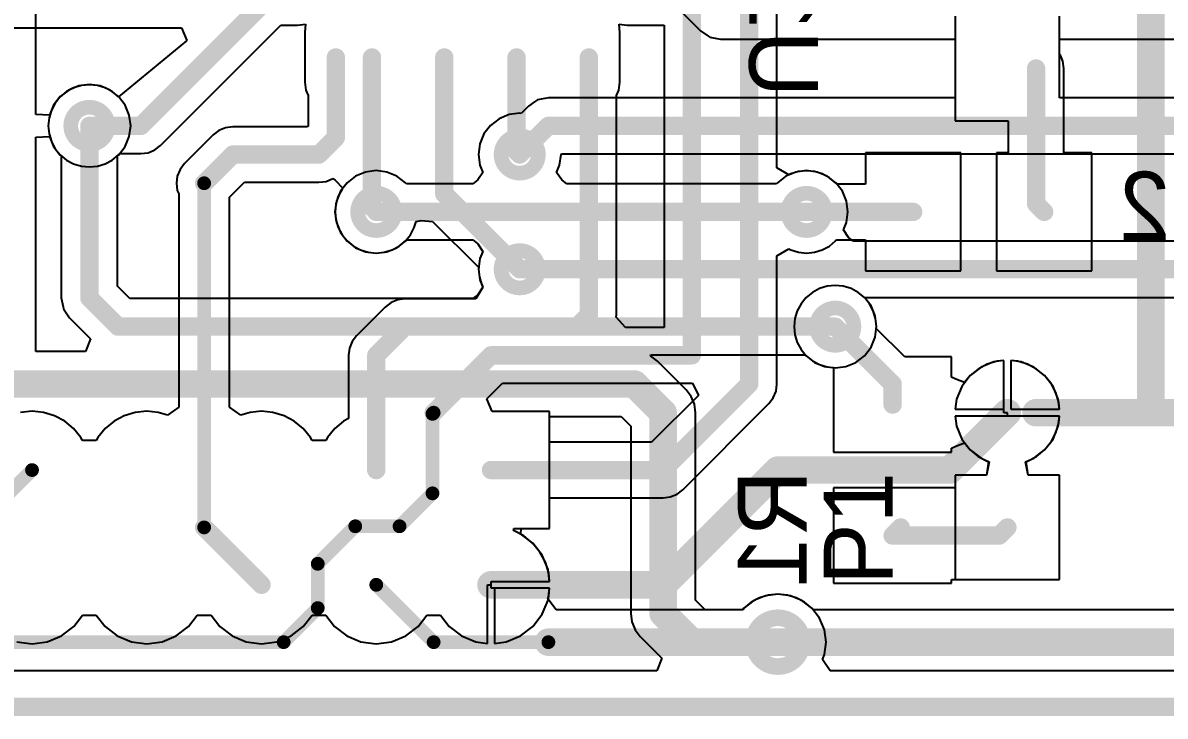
# Model space of a CAD drawing. Extents: x 49.8 to 124.2, y 49.8 to 92.2.
# Drawn here: x 63.3 to 88.58, y 49.8 to 65.15 of the extents above; entities that cross this region are included whole.
import ezdxf

# ---------------------------------------------------------------- set-up
doc = ezdxf.new("R2010")
doc.units = 0
for name, color, linetype in [('BOTTOMLAYER', 5, 'CONTINUOUS'), ('BOTTOMOVERLAY', 54, 'CONTINUOUS'), ('BOTTOMSOLDER', 6, 'CONTINUOUS'), ('MECHANICAL1', 6, 'CONTINUOUS'), ('MULTILAYER', 9, 'CONTINUOUS'), ('TOPLAYER', 1, 'CONTINUOUS'), ('TOPOVERLAY', 2, 'CONTINUOUS'), ('TOPSOLDER', 216, 'CONTINUOUS')]:
    doc.layers.add(name, color=color, linetype=linetype)

msp = doc.modelspace()

# ---------------------------------------------------------------- linework, layer by layer
at = {"layer": 'BOTTOMLAYER', "color": 0}
for p, q in [((79.98986033999999, 61.93401634), (79.98986033999999, 66.03999999999999)), ((83.9336015, 65.2913985), (83.9336015, 62.9786015)), ((86.2463985, 64.45687896), (86.2463985, 65.2913985)), ((62.80999884, 65.03360119999999), (66.81081634, 65.03360119999999)), ((66.34477206, 62.43022819999999), (69.00726356, 65.09271969999999)), ((66.81081634, 65.03360119999999), (66.92745821999999, 64.75200156)), ((69.00726356, 65.09271969999999), (69.37499968, 65.09271969999999)), ((69.37499968, 65.09271969999999), (69.55287588, 65.11613849999999)), ((69.55287842, 65.11613596), (69.5377197, 64.93000221999999)), ((69.55287588, 65.11613849999999), (69.55287842, 65.11613596)), ((76.49711649999999, 65.11613342), (76.67500032, 65.09271969999999)), ((76.51227775999999, 64.93000221999999), (76.49711649999999, 65.11613342)), ((76.67500032, 65.09271969999999), (76.67499778, 65.09271969999999)), ((76.67499778, 65.09271969999999), (77.49013966, 65.09271969999999)), ((77.49013966, 65.09271969999999), (77.49013966, 58.39986034)), ((66.9220912, 64.74663454), (65.41401954, 63.50902207999999)), ((66.92745821999999, 64.75200156), (66.9220912, 64.74663454)), ((69.5377197, 64.93000221999999), (69.53771716, 64.9299946)), ((69.53771716, 64.9299946), (69.5377197, 64.9299946)), ((69.5377197, 64.9299946), (69.5377197, 63.8299968)), ((76.5122803, 64.92999714), (76.51227775999999, 64.93000221999999)), ((76.51227775999999, 64.9299946), (76.5122803, 64.92999714)), ((76.51227775999999, 63.8299968), (76.51227775999999, 64.9299946)), ((86.2574856, 64.4424289), (86.2463985, 64.45687896)), ((86.31891042, 64.29413862), (86.2574856, 64.4424289)), ((86.33986034, 64.13499999999999), (86.31891042, 64.29413862)), ((86.33986034, 62.26639565999999), (86.33986034, 64.13499999999999)), ((64.5923143, 63.75828498), (64.42145866, 63.70645628)), ((64.77, 63.77578558), (64.5923143, 63.75828498)), ((64.9476857, 63.75828498), (64.77, 63.77578558)), ((65.11854134, 63.70645628), (64.9476857, 63.75828498)), ((69.5377197, 63.8299968), (69.5611385, 63.65211552)), ((76.48885896, 63.65211552), (76.51227775999999, 63.8299968)), ((64.12597792, 63.50902207999999), (64.01270916, 63.3710061)), ((64.2639939, 63.62229084), (64.12597792, 63.50902207999999)), ((64.42145866, 63.70645628), (64.2639939, 63.62229084)), ((65.27600609999999, 63.62229084), (65.11854134, 63.70645628)), ((65.41401954, 63.50902207999999), (65.27600609999999, 63.62229084)), ((69.5611385, 63.65211552), (69.61013763999999, 63.5338201)), ((69.61013763999999, 63.5338201), (69.61013763999999, 62.85968123999999)), ((76.43985982, 63.5338201), (76.48885896, 63.65211552)), ((76.43985982, 58.67999948), (76.43985982, 63.5338201)), ((64.01270916, 63.3710061), (63.92854371999999, 63.21354134)), ((63.87671502, 63.0426857), (63.85921441999999, 62.86499999999999)), ((63.92854371999999, 63.21354134), (63.87671502, 63.0426857)), ((83.9336015, 62.9786015), (85.11013966, 62.9786015)), ((85.11013966, 62.9786015), (85.11013966, 62.26639565999999)), ((63.85921441999999, 62.86499999999999), (63.87671502, 62.6873143)), ((67.63756855999999, 62.7624856), (67.5102282, 62.6647718)), ((67.78586138, 62.82391042), (67.63756855999999, 62.7624856)), ((67.945, 62.84486034), (67.78586138, 62.82391042)), ((69.59531674, 62.84486034), (67.945, 62.84486034)), ((69.61013763999999, 62.85968123999999), (69.59531674, 62.84486034)), ((63.87671502, 62.6873143), (63.92854371999999, 62.51645866)), ((63.92854371999999, 62.51645866), (64.01270916, 62.35899389999999)), ((67.5102282, 62.6647718), (66.8752282, 62.0297718)), ((64.01270916, 62.35899389999999), (64.12597792, 62.22097792)), ((64.12597792, 62.22097792), (64.2639939, 62.10770916)), ((65.27600609999999, 62.10770916), (65.41402208, 62.22097792)), ((65.41402208, 62.22097792), (65.43795396, 62.25013965999999)), ((65.43795396, 62.25013965999999), (65.91000025999999, 62.25013965999999)), ((65.91000025999999, 62.25013965999999), (66.06913888, 62.27108957999999)), ((66.06913888, 62.27108957999999), (66.21742916, 62.33251439999999)), ((66.21742916, 62.33251439999999), (66.34477206, 62.43022819999999)), ((84.06139906, 62.26639565999999), (81.94860166, 62.26639565999999)), ((81.94860166, 62.26639565999999), (81.94860166, 61.5748578)), ((84.06139906, 59.65359926), (84.06139906, 62.26639565999999)), ((85.11013966, 62.26639565999999), (84.84860094, 62.26639565999999)), ((84.84860094, 62.26639565999999), (84.84860094, 59.65359926)), ((86.96139833999999, 62.26639565999999), (86.33986034, 62.26639565999999)), ((86.96139833999999, 59.65359926), (86.96139833999999, 62.26639565999999)), ((64.2639939, 62.10770916), (64.42145866, 62.02354372)), ((64.42145866, 62.02354372), (64.5923143, 61.97171502)), ((64.5923143, 61.97171502), (64.77, 61.95421442)), ((64.77, 61.95421442), (64.9476857, 61.97171502)), ((64.9476857, 61.97171502), (65.11854134, 62.02354372)), ((65.11854134, 62.02354372), (65.27600609999999, 62.10770916)), ((66.8752282, 62.0297718), (66.7775144, 61.9024289)), ((66.71608958, 61.75413607999999), (66.69513966, 61.595)), ((66.7775144, 61.9024289), (66.71608958, 61.75413607999999)), ((70.00913862, 61.63608958), (70.156705, 61.69721467999999)), ((70.156705, 61.69721467999999), (70.20690048, 61.66367398)), ((80.25129745999999, 61.77731611999999), (79.98986033999999, 61.93401634)), ((80.29645866, 61.80145628), (80.25129745999999, 61.77731611999999)), ((80.4673143, 61.85328498), (80.29645866, 61.80145628)), ((80.645, 61.87078558), (80.4673143, 61.85328498)), ((80.8226857, 61.85328498), (80.645, 61.87078558)), ((80.99354134, 61.80145628), (80.8226857, 61.85328498)), ((81.15100609999999, 61.71729084), (80.99354134, 61.80145628)), ((81.28902208, 61.60402208), (81.15100609999999, 61.71729084)), ((66.69513966, 61.595), (66.71608958, 61.43586392)), ((67.87362092, 61.28907732), (68.19968326, 61.61513966)), ((68.19968326, 61.61513966), (69.85, 61.61513966)), ((69.85, 61.61513966), (70.00913862, 61.63608958)), ((70.20690048, 61.66367398), (70.37899818, 61.48585366)), ((70.36270916, 61.46600609999999), (70.27854372, 61.30854134)), ((70.37899818, 61.48585366), (70.36270916, 61.46600609999999)), ((81.3129565, 61.5748578), (81.28902208, 61.60402208)), ((81.94860166, 61.5748578), (81.3129565, 61.5748578)), ((66.71608958, 61.43586392), (66.74637908, 61.36273731999999)), ((66.74637908, 61.36273731999999), (66.74637908, 56.6402474)), ((67.87362092, 56.6402474), (67.87362092, 61.28907732)), ((70.27854372, 61.30854134), (70.22671502, 61.1376857)), ((70.22671502, 61.1376857), (70.20921442, 60.95999999999999)), ((70.20921442, 60.95999999999999), (70.22671502, 60.7823143)), ((70.22671502, 60.7823143), (70.27854372, 60.61145866)), ((71.96145628, 60.61145866), (72.00167718, 60.74405174)), ((72.00167718, 60.74405174), (72.11459287999999, 60.77233464)), ((72.11459287999999, 60.77233464), (72.36808742, 60.74736898)), ((72.36808742, 60.74736898), (73.38791266, 59.72754373999999)), ((70.27854372, 60.61145866), (70.36270916, 60.45399389999999)), ((70.36270916, 60.45399389999999), (70.47597791999999, 60.31597791999999)), ((71.76402207999999, 60.31597791999999), (71.87729084, 60.45399389999999)), ((71.87729084, 60.45399389999999), (71.96145628, 60.61145866)), ((70.47597791999999, 60.31597791999999), (70.6139939, 60.20270916)), ((70.6139939, 60.20270916), (70.77145866, 60.11854372)), ((71.46854134, 60.11854372), (71.6260061, 60.20270916)), ((71.6260061, 60.20270916), (71.76402207999999, 60.31597791999999)), ((80.99354134, 60.11854372), (81.15100609999999, 60.20270916)), ((81.15100609999999, 60.20270916), (81.28902208, 60.31597791999999)), ((81.28902208, 60.31597791999999), (81.31295396, 60.34513712)), ((81.31295396, 60.34513712), (81.94860166, 60.34513712)), ((81.94860166, 60.34513712), (81.94860166, 59.65359926)), ((70.77145866, 60.11854372), (70.94231429999999, 60.06671502)), ((70.94231429999999, 60.06671502), (71.11999999999999, 60.04921442)), ((71.11999999999999, 60.04921442), (71.2976857, 60.06671502)), ((71.2976857, 60.06671502), (71.46854134, 60.11854372)), ((79.98986033999999, 59.98598366), (80.25129745999999, 60.14268388)), ((79.98986033999999, 57.15000254), (79.98986033999999, 59.98598366)), ((80.25129745999999, 60.14268388), (80.29645866, 60.11854372)), ((80.29645866, 60.11854372), (80.4673143, 60.06671502)), ((80.4673143, 60.06671502), (80.645, 60.04921442)), ((80.645, 60.04921442), (80.8226857, 60.06671502)), ((80.8226857, 60.06671502), (80.99354134, 60.11854372)), ((73.38791266, 59.72754373999999), (73.38421441999999, 59.69)), ((73.38421441999999, 59.69), (73.40171502, 59.5123143)), ((73.40171502, 59.5123143), (73.45354372, 59.34145865999999)), ((81.94860166, 59.65359926), (84.06139906, 59.65359926)), ((84.84860094, 59.65359926), (86.96139833999999, 59.65359926)), ((73.47768388, 59.29629746), (73.32098366, 59.03486033999999)), ((73.45354372, 59.34145865999999), (73.47768388, 59.29629746)), ((80.7739939, 59.17729084), (80.63597792, 59.06402207999999)), ((80.93145865999999, 59.26145628), (80.7739939, 59.17729084)), ((81.10231429999999, 59.31328498), (80.93145865999999, 59.26145628)), ((81.28, 59.33078558), (81.10231429999999, 59.31328498)), ((81.4576857, 59.31328498), (81.28, 59.33078558)), ((81.62854134, 59.26145628), (81.4576857, 59.31328498)), ((81.7860061, 59.17729084), (81.62854134, 59.26145628)), ((81.92402208, 59.06402207999999), (81.7860061, 59.17729084)), ((71.44756856, 58.9524856), (71.3202282, 58.85477179999999)), ((71.59586138, 59.01391041999999), (71.44756856, 58.9524856)), ((71.755, 59.03486033999999), (71.59586138, 59.01391041999999)), ((73.32098366, 59.03486033999999), (71.755, 59.03486033999999)), ((80.52270915999999, 58.9260061), (80.43854372, 58.76854134)), ((80.63597792, 59.06402207999999), (80.52270915999999, 58.9260061)), ((82.03729084, 58.9260061), (81.92402208, 59.06402207999999)), ((82.12145627999999, 58.76854134), (82.03729084, 58.9260061)), ((71.3202282, 58.85477179999999), (70.6852282, 58.2197718)), ((76.43314914, 58.62902167999999), (76.43985982, 58.67999948)), ((80.43854372, 58.76854134), (80.38671502, 58.5976857)), ((82.17328497999999, 58.5976857), (82.12145627999999, 58.76854134)), ((76.63411902, 58.39986034), (76.43314914, 58.62902167999999)), ((80.38671502, 58.5976857), (80.36921441999999, 58.41999999999999)), ((80.36921441999999, 58.41999999999999), (80.38671502, 58.2423143)), ((82.19078558, 58.41999999999999), (82.17328497999999, 58.5976857)), ((82.18708733999999, 58.38245626), (82.19078558, 58.41999999999999)), ((70.6852282, 58.2197718), (70.58751439999999, 58.09243144)), ((77.49013966, 58.39986034), (76.63411902, 58.39986034)), ((80.38671502, 58.2423143), (80.43854372, 58.07145866)), ((82.81814526, 57.75139833999999), (82.18708733999999, 58.38245626)), ((70.52608957999999, 57.94413862), (70.50513966, 57.785)), ((70.58751439999999, 58.09243144), (70.52608957999999, 57.94413862)), ((80.43854372, 58.07145866), (80.52270915999999, 57.91399389999999)), ((80.52270915999999, 57.91399389999999), (80.63597792, 57.77597792)), ((70.50513966, 57.785), (70.50513966, 56.38519075999999)), ((80.63597792, 57.77597792), (80.7739939, 57.66270916)), ((80.7739939, 57.66270916), (80.93145865999999, 57.57854372)), ((83.85639565999999, 57.75139833999999), (82.81814526, 57.75139833999999)), ((83.85639565999999, 57.30352267999999), (83.85639565999999, 57.75139833999999)), ((84.863305, 57.65466752), (84.64532473999999, 57.5885437)), ((85.01500141999999, 57.66960779999999), (84.863305, 57.65466752)), ((85.01500141999999, 56.514746), (85.01500141999999, 57.66960779999999)), ((85.316695, 57.65466752), (85.16499857999999, 57.66960779999999)), ((85.16499857999999, 57.66960779999999), (85.16499857999999, 56.58999858)), ((85.53467526, 57.5885437), (85.316695, 57.65466752)), ((80.93145865999999, 57.57854372), (81.10231429999999, 57.52671502)), ((81.10231429999999, 57.52671502), (81.24359926, 57.51279836)), ((81.24359926, 57.51279836), (81.24359926, 55.63860094)), ((84.44443106, 57.48116266), (84.26834556, 57.33665444)), ((84.64532473999999, 57.5885437), (84.44443106, 57.48116266)), ((85.73556894, 57.48116266), (85.53467526, 57.5885437)), ((85.91165443999999, 57.33665444), (85.73556894, 57.48116266)), ((73.56654324, 56.82199963999999), (73.91468325999999, 57.17013966)), ((73.91468325999999, 57.17013966), (78.10499999999999, 57.17013966)), ((78.10499999999999, 57.17013966), (78.11930274, 57.1720218)), ((78.11930274, 57.1720218), (78.2541107, 56.8986543)), ((79.96891042, 56.99086138), (79.98986033999999, 57.14999492)), ((79.98986033999999, 57.15), (79.98986033999999, 57.15000254)), ((79.98986542, 57.14999745999999), (79.98986033999999, 57.15)), ((79.98986033999999, 57.14999492), (79.98986542, 57.14999745999999)), ((83.9495273, 57.25374121999999), (83.85639565999999, 57.30352267999999)), ((84.1433801, 57.18438144), (83.9495273, 57.25374121999999)), ((84.26834556, 57.33665444), (84.1433801, 57.18438144)), ((86.05616266, 57.16056894), (85.91165443999999, 57.33665444)), ((86.16354369999999, 56.95967526), (86.05616266, 57.16056894)), ((78.2541107, 56.8986543), (77.21531673999999, 55.85986034)), ((79.9074856, 56.84256856), (79.96891042, 56.99086138)), ((86.22966751999999, 56.741695), (86.16354369999999, 56.95967526)), ((66.74637908, 56.6402474), (66.50156118, 56.45867804)), ((68.11843882, 56.45867804), (67.87362092, 56.6402474)), ((73.68318511999999, 56.5404), (73.56654324, 56.82199963999999)), ((77.90477179999999, 54.8102282), (79.8097718, 56.7152282)), ((79.8097718, 56.7152282), (79.9074856, 56.84256856)), ((86.2446078, 56.58999858), (86.22966751999999, 56.741695)), ((63.5, 56.54666872), (63.24605587999999, 56.52165734)), ((63.75394412, 56.52165734), (63.5, 56.54666872)), ((63.99812702, 56.44758586), (63.75394412, 56.52165734)), ((64.22316848, 56.32729908), (63.99812702, 56.44758586)), ((65.54187298, 56.44758586), (65.31683152, 56.32729908)), ((65.78605587999999, 56.52165734), (65.54187298, 56.44758586)), ((66.03999999999999, 56.54666872), (65.78605587999999, 56.52165734)), ((66.29394411999999, 56.52165734), (66.03999999999999, 56.54666872)), ((66.50156118, 56.45867804), (66.29394411999999, 56.52165734)), ((68.32605588, 56.52165734), (68.11843882, 56.45867804)), ((68.58, 56.54666872), (68.32605588, 56.52165734)), ((68.83394412, 56.52165734), (68.58, 56.54666872)), ((69.07812702, 56.44758586), (68.83394412, 56.52165734)), ((69.30316848, 56.32729908), (69.07812702, 56.44758586)), ((74.9554, 56.5404), (73.68318511999999, 56.5404)), ((74.9554, 55.85986034), (74.9554, 56.5404)), ((85.08974599999999, 56.514746), (85.01500141999999, 56.514746)), ((85.08974599999999, 56.44000141999999), (85.08974599999999, 56.514746)), ((86.2446078, 56.44000141999999), (85.08974599999999, 56.44000141999999)), ((85.16499857999999, 56.58999858), (86.2446078, 56.58999858)), ((86.22966751999999, 56.28830499999999), (86.2446078, 56.44000141999999)), ((64.42041979999999, 56.1654198), (64.22316848, 56.32729908)), ((64.58229908, 55.96816848), (64.42041979999999, 56.1654198)), ((65.1195802, 56.1654198), (64.95770092, 55.96816848)), ((65.31683152, 56.32729908), (65.1195802, 56.1654198)), ((69.5004198, 56.1654198), (69.30316848, 56.32729908)), ((69.66229908, 55.96816848), (69.5004198, 56.1654198)), ((70.1995802, 56.1654198), (70.03770091999999, 55.96816848)), ((70.39683151999999, 56.32729908), (70.1995802, 56.1654198)), ((70.50513966, 56.38519075999999), (70.39683151999999, 56.32729908)), ((86.16354369999999, 56.07032474), (86.22966751999999, 56.28830499999999)), ((64.6176, 55.90212594), (64.58229908, 55.96816848)), ((64.9224, 55.90212594), (64.6176, 55.90212594)), ((64.95770092, 55.96816848), (64.9224, 55.90212594)), ((69.6976, 55.90212594), (69.66229908, 55.96816848)), ((70.0024, 55.90212594), (69.6976, 55.90212594)), ((70.03770091999999, 55.96816848), (70.0024, 55.90212594)), ((86.05616266, 55.86943106), (86.16354369999999, 56.07032474)), ((77.21531673999999, 55.85986034), (74.9554, 55.85986034)), ((81.24359926, 55.63860094), (83.85639565999999, 55.63860094)), ((83.85639565999999, 55.72647731999999), (83.9495273, 55.77625878)), ((83.85639565999999, 55.63860094), (83.85639565999999, 55.72647731999999)), ((83.9495273, 55.77625878), (84.1433801, 55.84561856)), ((84.1433801, 55.84561856), (84.26834556, 55.69334556)), ((84.26834556, 55.69334556), (84.44443106, 55.54883734)), ((85.73556894, 55.54883734), (85.91165443999999, 55.69334556)), ((85.91165443999999, 55.69334556), (86.05616266, 55.86943106)), ((84.44443106, 55.54883734), (84.64532473999999, 55.4414563)), ((84.67353143999999, 55.43289904), (84.62880711999999, 55.1313985)), ((84.64532473999999, 55.4414563), (84.67353143999999, 55.43289904)), ((85.50646856, 55.43289904), (85.53467526, 55.4414563)), ((85.55119288, 55.1313985), (85.50646856, 55.43289904)), ((85.53467526, 55.4414563), (85.73556894, 55.54883734)), ((84.62880711999999, 55.1313985), (83.9336015, 55.1313985)), ((83.9336015, 55.1313985), (83.9336015, 54.8514016)), ((86.2463985, 55.1313985), (85.55119288, 55.1313985)), ((86.2463985, 52.8186015), (86.2463985, 55.1313985)), ((74.9554, 53.9496), (74.9554, 54.63013966)), ((74.9554, 54.63013966), (77.47, 54.63013966)), ((77.47, 54.63013966), (77.62913861999999, 54.65108958)), ((77.62913861999999, 54.65108958), (77.77743144, 54.7125144)), ((77.77743144, 54.7125144), (77.90477179999999, 54.8102282)), ((77.90477179999999, 54.8102282), (77.90477433999999, 54.81022566)), ((77.90477433999999, 54.81022566), (77.90477179999999, 54.8102282)), ((83.85639311999999, 54.85139906), (81.24359926, 54.85139906)), ((81.24359926, 54.85139906), (81.24359926, 52.73860166)), ((83.9336015, 54.8514016), (83.85639311999999, 54.8514016)), ((83.85639311999999, 54.8514016), (83.85639311999999, 54.85139906)), ((74.15812955999999, 53.90758586), (74.16436018, 53.9496)), ((74.38316848, 53.78729908), (74.15812955999999, 53.90758586)), ((74.16436018, 53.9496), (74.9554, 53.9496)), ((74.5804198, 53.6254198), (74.38316848, 53.78729908)), ((74.74229908, 53.42816848), (74.5804198, 53.6254198)), ((74.86258586, 53.20312702), (74.74229908, 53.42816848)), ((74.93665734, 52.95894412), (74.86258586, 53.20312702)), ((74.9542824, 52.77999858), (74.93665734, 52.95894412)), ((73.659746, 52.63000142), (73.659746, 52.77999858)), ((73.659746, 52.77999858), (74.9542824, 52.77999858)), ((74.9542824, 52.63000142), (73.659746, 52.63000142)), ((74.93665734, 52.45105588), (74.9542824, 52.63000142)), ((81.24359926, 52.73860166), (83.85639565999999, 52.73860166)), ((83.85639565999999, 52.73860166), (83.85639565999999, 52.81859896)), ((83.85639565999999, 52.81859896), (83.93360403999999, 52.81859896)), ((83.93360403999999, 52.81859896), (83.93360403999999, 52.8186015)), ((83.93360403999999, 52.8186015), (86.2463985, 52.8186015)), ((74.92030736, 52.39715454), (74.93665734, 52.45105588)), ((75.10187671999999, 52.15233663999999), (74.92030736, 52.39715454)), ((79.60377779999999, 52.41570669999999), (79.42025772, 52.3176119)), ((79.80290871999999, 52.47611298), (79.60377779999999, 52.41570669999999)), ((80.00999999999999, 52.49650918), (79.80290871999999, 52.47611298)), ((80.21709127999999, 52.47611298), (80.00999999999999, 52.49650918)), ((80.41622219999999, 52.41570669999999), (80.21709127999999, 52.47611298)), ((80.59974228, 52.3176119), (80.41622219999999, 52.41570669999999)), ((79.23210214, 52.15233663999999), (75.10187671999999, 52.15233663999999)), ((79.25939952, 52.18560048), (79.23210214, 52.15233663999999)), ((79.42025772, 52.3176119), (79.25939952, 52.18560048)), ((80.76060048, 52.18560048), (80.59974228, 52.3176119)), ((80.78789786, 52.15233663999999), (80.76060048, 52.18560048)), ((90.80260478, 52.15233663999999), (80.78789786, 52.15233663999999))]:
    msp.add_line(p, q, dxfattribs=at)
for points, const_width in [([(88.265, 56.51499999999999), (88.265, 66.03999999999999)], 0.6095999999999999), ([(79.375, 57.15), (79.375, 66.03999999999999)], 0.4064), ([(65.91000025999999, 62.86499999999999), (68.82499824, 65.77999797999999)], 0.4064), ([(78.10499999999999, 57.785), (78.10499999999999, 65.405)], 0.4064), ([(70.22499798, 62.60499797999999), (70.22499798, 64.37999823999999)], 0.4064), ([(71.02499892, 61.05500108), (71.02499892, 64.37999823999999)], 0.4064), ([(72.62499826, 61.36000173999999), (72.62499826, 64.37999823999999)], 0.4064), ([(74.2249976, 62.3000024), (74.2249976, 64.37999823999999)], 0.4064), ([(75.82499948, 58.67999948), (75.82499948, 64.37999823999999)], 0.4064), ([(85.725, 61.1399971), (85.725, 64.13499999999999)], 0.4064), ([(64.77, 62.86499999999999), (65.91000025999999, 62.86499999999999)], 0.4064), ([(69.85, 62.23), (70.22499798, 62.60499797999999)], 0.4064), ([(74.2249976, 62.3000024), (74.295, 62.23)], 0.4064), ([(67.31, 61.595), (67.945, 62.23)], 0.4064), ([(67.945, 62.23), (69.85, 62.23)], 0.4064), ([(67.31, 53.97499999999999), (67.31, 61.595)], 0.3048), ([(72.62499826, 61.36000173999999), (74.295, 59.69)], 0.4064), ([(85.725, 61.1399971), (85.90499964, 60.95999746)], 0.4064), ([(80.645, 60.95999999999999), (80.64500254, 60.95999746)], 0.4064), ([(80.64500254, 60.95999746), (83.00500036, 60.95999746)], 0.4064), ([(75.565, 58.41999999999999), (75.82499948, 58.67999948)], 0.4064), ([(71.11999999999999, 57.785), (71.755, 58.41999999999999)], 0.4064), ([(71.755, 58.41999999999999), (75.565, 58.41999999999999)], 0.4064), ([(81.28, 58.41999999999999), (82.54999746, 57.15000254)], 0.4064), ([(71.11999999999999, 55.245), (71.11999999999999, 57.785)], 0.4064), ([(72.39, 56.51499999999999), (73.66, 57.785)], 0.4064), ([(73.66, 57.785), (78.10499999999999, 57.785)], 0.4064), ([(77.47, 55.245), (79.375, 57.15)], 0.4064), ([(82.54999746, 56.69499964), (82.54999746, 57.15000254)], 0.4064), ([(72.3646, 56.4896), (72.39, 56.51499999999999)], 0.3048), ([(72.3646, 54.72947144), (72.3646, 56.4896)], 0.3048), ([(83.82, 55.245), (85.08999999999999, 56.51499999999999)], 0.6095999999999999), ([(85.725, 56.51499999999999), (88.265, 56.51499999999999)], 0.6095999999999999), ([(88.265, 56.51499999999999), (91.44, 56.51499999999999)], 0.6095999999999999), ([(61.91249999999999, 53.6575), (63.5, 55.245)], 0.3048), ([(73.66, 55.245), (77.47, 55.245)], 0.4064), ([(77.47, 52.705), (80.00999999999999, 55.245)], 0.6095999999999999), ([(80.00999999999999, 55.245), (83.82, 55.245)], 0.6095999999999999), ([(71.63552856, 54.0004), (72.3646, 54.72947144)], 0.3048), ([(67.31, 53.97499999999999), (68.58, 52.705)], 0.4064), ([(69.82459999999999, 53.16972856), (70.65527143999999, 54.0004)], 0.3048), ([(70.65527143999999, 54.0004), (71.63552856, 54.0004)], 0.3048), ([(82.54999746, 53.79500036), (82.72999709999999, 53.97499999999999)], 0.4064), ([(84.91000036, 53.79500036), (85.08999999999999, 53.97499999999999)], 0.4064), ([(82.54999746, 53.79500036), (84.91000036, 53.79500036)], 0.4064), ([(69.82459999999999, 52.18947144), (69.82459999999999, 53.16972856)], 0.3048), ([(71.11999999999999, 52.705), (72.39, 51.435)], 0.3048), ([(73.66, 52.705), (77.47, 52.705)], 0.6095999999999999), ([(69.07012856, 51.435), (69.82459999999999, 52.18947144)], 0.3048), ([(61.91249999999999, 51.435), (69.07012856, 51.435)], 0.3048), ([(72.39, 51.435), (74.92999999999999, 51.435)], 0.3048), ([(74.92999999999999, 51.435), (80.00999999999999, 51.435)], 0.6095999999999999), ([(80.00999999999999, 51.435), (98.425, 51.435)], 0.6095999999999999)]:
    msp.add_lwpolyline(points, dxfattribs=dict(at, const_width=const_width))
for points, const_width in [([(70.12339798, 64.37999823999999, 1), (70.32659798, 64.37999823999999, 1)], 0.2032), ([(70.92339892, 64.37999823999999, 1), (71.12659891999999, 64.37999823999999, 1)], 0.2032), ([(72.52339826, 64.37999823999999, 1), (72.72659826, 64.37999823999999, 1)], 0.2032), ([(74.12339759999999, 64.37999823999999, 1), (74.3265976, 64.37999823999999, 1)], 0.2032), ([(75.72339948, 64.37999823999999, 1), (75.92659948, 64.37999823999999, 1)], 0.2032), ([(85.62339999999999, 64.13499999999999, 1), (85.8266, 64.13499999999999, 1)], 0.2032), ([(64.39499948, 62.86499999999999, 1), (65.14500052, 62.86499999999999, 1)], 0.2499995), ([(64.66839999999999, 62.86499999999999, 1), (64.8716, 62.86499999999999, 1)], 0.2032), ([(65.80840026, 62.86499999999999, 1), (66.01160026, 62.86499999999999, 1)], 0.2032), ([(65.80840026, 62.86499999999999, 1), (66.01160026, 62.86499999999999, 1)], 0.2032), ([(70.12339798, 62.60499797999999, 1), (70.32659798, 62.60499797999999, 1)], 0.2032), ([(70.12339798, 62.60499797999999, 1), (70.32659798, 62.60499797999999, 1)], 0.2032), ([(73.91999948, 62.23, 1), (74.67000052, 62.23, 1)], 0.2499995), ([(74.12339759999999, 62.3000024, 1), (74.3265976, 62.3000024, 1)], 0.2032), ([(74.12339759999999, 62.3000024, 1), (74.3265976, 62.3000024, 1)], 0.2032), ([(67.8434, 62.23, 1), (68.0466, 62.23, 1)], 0.2032), ([(67.8434, 62.23, 1), (68.0466, 62.23, 1)], 0.2032), ([(69.74839999999999, 62.23, 1), (69.9516, 62.23, 1)], 0.2032), ([(69.74839999999999, 62.23, 1), (69.9516, 62.23, 1)], 0.2032), ([(74.1934, 62.23, 1), (74.39659999999999, 62.23, 1)], 0.2032), ([(67.2084, 61.595, 1), (67.41159999999999, 61.595, 1)], 0.2032), ([(67.2338, 61.595, 1), (67.3862, 61.595, 1)], 0.1524), ([(70.74499947999999, 60.95999999999999, 1), (71.49500051999999, 60.95999999999999, 1)], 0.2499995), ([(72.52339826, 61.36000173999999, 1), (72.72659826, 61.36000173999999, 1)], 0.2032), ([(72.52339826, 61.36000173999999, 1), (72.72659826, 61.36000173999999, 1)], 0.2032), ([(80.26999948, 60.95999999999999, 1), (81.02000052, 60.95999999999999, 1)], 0.2499995), ([(70.92339892, 61.05500108, 1), (71.12659891999999, 61.05500108, 1)], 0.2032), ([(85.62339999999999, 61.1399971, 1), (85.8266, 61.1399971, 1)], 0.2032), ([(85.62339999999999, 61.1399971, 1), (85.8266, 61.1399971, 1)], 0.2032), ([(80.54339999999999, 60.95999999999999, 1), (80.7466, 60.95999999999999, 1)], 0.2032), ([(80.54340254, 60.95999746, 1), (80.74660254, 60.95999746, 1)], 0.2032), ([(80.54340254, 60.95999746, 1), (80.74660254, 60.95999746, 1)], 0.2032), ([(82.90340035999999, 60.95999746, 1), (83.10660036, 60.95999746, 1)], 0.2032), ([(85.80339964, 60.95999746, 1), (86.00659963999999, 60.95999746, 1)], 0.2032), ([(73.91999948, 59.69, 1), (74.67000052, 59.69, 1)], 0.2499995), ([(74.1934, 59.69, 1), (74.39659999999999, 59.69, 1)], 0.2032), ([(80.90499948, 58.41999999999999, 1), (81.65500052, 58.41999999999999, 1)], 0.2499995), ([(75.72339948, 58.67999948, 1), (75.92659948, 58.67999948, 1)], 0.2032), ([(75.72339948, 58.67999948, 1), (75.92659948, 58.67999948, 1)], 0.2032), ([(71.65339999999999, 58.41999999999999, 1), (71.8566, 58.41999999999999, 1)], 0.2032), ([(71.65339999999999, 58.41999999999999, 1), (71.8566, 58.41999999999999, 1)], 0.2032), ([(75.4634, 58.41999999999999, 1), (75.6666, 58.41999999999999, 1)], 0.2032), ([(75.4634, 58.41999999999999, 1), (75.6666, 58.41999999999999, 1)], 0.2032), ([(81.1784, 58.41999999999999, 1), (81.38159999999999, 58.41999999999999, 1)], 0.2032), ([(71.0184, 57.785, 1), (71.2216, 57.785, 1)], 0.2032), ([(71.0184, 57.785, 1), (71.2216, 57.785, 1)], 0.2032), ([(73.55839999999999, 57.785, 1), (73.7616, 57.785, 1)], 0.2032), ([(73.55839999999999, 57.785, 1), (73.7616, 57.785, 1)], 0.2032), ([(78.0034, 57.785, 1), (78.2066, 57.785, 1)], 0.2032), ([(78.0034, 57.785, 1), (78.2066, 57.785, 1)], 0.2032), ([(79.2734, 57.15, 1), (79.47659999999999, 57.15, 1)], 0.2032), ([(79.2734, 57.15, 1), (79.47659999999999, 57.15, 1)], 0.2032), ([(82.44839746, 57.15000254, 1), (82.65159745999999, 57.15000254, 1)], 0.2032), ([(82.44839746, 57.15000254, 1), (82.65159745999999, 57.15000254, 1)], 0.2032), ([(82.44839746, 56.69499964, 1), (82.65159745999999, 56.69499964, 1)], 0.2032), ([(72.2884, 56.51499999999999, 1), (72.49159999999999, 56.51499999999999, 1)], 0.2032), ([(72.2884, 56.4896, 1), (72.4408, 56.4896, 1)], 0.1524), ([(72.2884, 56.4896, 1), (72.4408, 56.4896, 1)], 0.1524), ([(72.3138, 56.51499999999999, 1), (72.4662, 56.51499999999999, 1)], 0.1524), ([(84.93759999999999, 56.51499999999999, 1), (85.24239999999999, 56.51499999999999, 1)], 0.3048), ([(85.5726, 56.51499999999999, 1), (85.8774, 56.51499999999999, 1)], 0.3048), ([(88.1126, 56.51499999999999, 1), (88.4174, 56.51499999999999, 1)], 0.3048), ([(88.1126, 56.51499999999999, 1), (88.4174, 56.51499999999999, 1)], 0.3048), ([(88.1126, 56.51499999999999, 1), (88.4174, 56.51499999999999, 1)], 0.3048), ([(63.4238, 55.245, 1), (63.57619999999999, 55.245, 1)], 0.1524), ([(71.0184, 55.245, 1), (71.2216, 55.245, 1)], 0.2032), ([(73.55839999999999, 55.245, 1), (73.7616, 55.245, 1)], 0.2032), ([(77.3684, 55.245, 1), (77.57159999999999, 55.245, 1)], 0.2032), ([(77.3684, 55.245, 1), (77.57159999999999, 55.245, 1)], 0.2032), ([(79.85759999999999, 55.245, 1), (80.16239999999999, 55.245, 1)], 0.3048), ([(79.85759999999999, 55.245, 1), (80.16239999999999, 55.245, 1)], 0.3048), ([(83.6676, 55.245, 1), (83.9724, 55.245, 1)], 0.3048), ([(83.6676, 55.245, 1), (83.9724, 55.245, 1)], 0.3048), ([(72.2884, 54.72947144, 1), (72.4408, 54.72947144, 1)], 0.1524), ([(72.2884, 54.72947144, 1), (72.4408, 54.72947144, 1)], 0.1524), ([(67.2084, 53.97499999999999, 1), (67.41159999999999, 53.97499999999999, 1)], 0.2032), ([(67.2338, 53.97499999999999, 1), (67.3862, 53.97499999999999, 1)], 0.1524), ([(70.57907143999999, 54.0004, 1), (70.73147143999999, 54.0004, 1)], 0.1524), ([(70.57907143999999, 54.0004, 1), (70.73147143999999, 54.0004, 1)], 0.1524), ([(71.55932856, 54.0004, 1), (71.71172856, 54.0004, 1)], 0.1524), ([(71.55932856, 54.0004, 1), (71.71172856, 54.0004, 1)], 0.1524), ([(82.6283971, 53.97499999999999, 1), (82.8315971, 53.97499999999999, 1)], 0.2032), ([(84.9884, 53.97499999999999, 1), (85.1916, 53.97499999999999, 1)], 0.2032), ([(82.44839746, 53.79500036, 1), (82.65159745999999, 53.79500036, 1)], 0.2032), ([(82.44839746, 53.79500036, 1), (82.65159745999999, 53.79500036, 1)], 0.2032), ([(84.80840036, 53.79500036, 1), (85.01160035999999, 53.79500036, 1)], 0.2032), ([(84.80840036, 53.79500036, 1), (85.01160035999999, 53.79500036, 1)], 0.2032), ([(69.74839999999999, 53.16972856, 1), (69.90079999999999, 53.16972856, 1)], 0.1524), ([(69.74839999999999, 53.16972856, 1), (69.90079999999999, 53.16972856, 1)], 0.1524), ([(68.4784, 52.705, 1), (68.6816, 52.705, 1)], 0.2032), ([(71.04379999999999, 52.705, 1), (71.19619999999999, 52.705, 1)], 0.1524), ([(73.5076, 52.705, 1), (73.8124, 52.705, 1)], 0.3048), ([(77.3176, 52.705, 1), (77.6224, 52.705, 1)], 0.3048), ([(77.3176, 52.705, 1), (77.6224, 52.705, 1)], 0.3048), ([(69.74839999999999, 52.18947144, 1), (69.90079999999999, 52.18947144, 1)], 0.1524), ([(69.74839999999999, 52.18947144, 1), (69.90079999999999, 52.18947144, 1)], 0.1524), ([(79.50719937999999, 51.435, 1), (80.51280062, 51.435, 1)], 0.2943987), ([(68.99392856, 51.435, 1), (69.14632856, 51.435, 1)], 0.1524), ([(68.99392856, 51.435, 1), (69.14632856, 51.435, 1)], 0.1524), ([(72.3138, 51.435, 1), (72.4662, 51.435, 1)], 0.1524), ([(72.3138, 51.435, 1), (72.4662, 51.435, 1)], 0.1524), ([(74.77759999999999, 51.435, 1), (75.08239999999999, 51.435, 1)], 0.3048), ([(74.85379999999999, 51.435, 1), (75.00619999999999, 51.435, 1)], 0.1524), ([(79.85759999999999, 51.435, 1), (80.16239999999999, 51.435, 1)], 0.3048), ([(79.85759999999999, 51.435, 1), (80.16239999999999, 51.435, 1)], 0.3048)]:
    msp.add_lwpolyline(points, format="xyb", close=True, dxfattribs=dict(at, const_width=const_width))
at = {"layer": 'BOTTOMSOLDER', "color": 0}
for points, const_width in [([(64.35749892, 62.86499999999999, 1), (65.18250108, 62.86499999999999, 1)], 0.32500062), ([(73.88249891999999, 62.23, 1), (74.70750108, 62.23, 1)], 0.32500062), ([(70.70749891999999, 60.95999999999999, 1), (71.53250108, 60.95999999999999, 1)], 0.32500062), ([(80.23249892, 60.95999999999999, 1), (81.05750108, 60.95999999999999, 1)], 0.32500062), ([(73.88249891999999, 59.69, 1), (74.70750108, 59.69, 1)], 0.32500062), ([(80.86749891999999, 58.41999999999999, 1), (81.69250108, 58.41999999999999, 1)], 0.32500062), ([(79.46969881999999, 51.435, 1), (80.55030117999999, 51.435, 1)], 0.36939982)]:
    msp.add_lwpolyline(points, format="xyb", close=True, dxfattribs=dict(at, const_width=const_width))
at = {"layer": 'MECHANICAL1', "color": 0, "const_width": 0.4064}
msp.add_lwpolyline([(49.99999906, 49.99999906), (124.00000092, 49.99999906)], dxfattribs=at)
at = {"layer": 'MULTILAYER', "color": 0}
for points, const_width in [([(64.39499948, 62.86499999999999, 1), (65.14500052, 62.86499999999999, 1)], 0.2499995), ([(73.91999948, 62.23, 1), (74.67000052, 62.23, 1)], 0.2499995), ([(70.74499947999999, 60.95999999999999, 1), (71.49500051999999, 60.95999999999999, 1)], 0.2499995), ([(80.26999948, 60.95999999999999, 1), (81.02000052, 60.95999999999999, 1)], 0.2499995), ([(73.91999948, 59.69, 1), (74.67000052, 59.69, 1)], 0.2499995), ([(80.90499948, 58.41999999999999, 1), (81.65500052, 58.41999999999999, 1)], 0.2499995), ([(79.50719937999999, 51.435, 1), (80.51280062, 51.435, 1)], 0.2943987)]:
    msp.add_lwpolyline(points, format="xyb", close=True, dxfattribs=dict(at, const_width=const_width))
at = {"layer": 'TOPLAYER', "color": 0}
for p, q in [((63.58233663999999, 63.11815926), (63.58233663999999, 67.22766336)), ((77.6655038, 65.6005038), (78.30050125999999, 64.9655038)), ((78.30050125999999, 64.9655038), (78.43523556, 64.87547857999999)), ((78.43523556, 64.87547857999999), (78.50214677999999, 64.8307695)), ((78.50214677999999, 64.8307695), (78.74, 64.78345691999999)), ((78.74, 64.78345691999999), (83.9336015, 64.78345691999999)), ((83.9336015, 64.78345691999999), (83.9336015, 63.48654308)), ((86.2463985, 63.48654308), (86.2463985, 64.78345691999999)), ((86.2463985, 64.78345691999999), (109.18943872, 64.78345691999999)), ((64.53338375999999, 63.7480691), (64.31289144, 63.65673832)), ((64.77, 63.77921966), (64.53338375999999, 63.7480691)), ((65.00661624, 63.7480691), (64.77, 63.77921966)), ((65.22710855999999, 63.65673832), (65.00661624, 63.7480691)), ((64.12354968, 63.51145031999999), (63.97826168, 63.32210856)), ((64.31289144, 63.65673832), (64.12354968, 63.51145031999999)), ((65.41645032, 63.51145031999999), (65.22710855999999, 63.65673832)), ((65.56173831999999, 63.32210856), (65.41645032, 63.51145031999999)), ((74.92999999999999, 63.48654308), (74.69214678, 63.43923049999999)), ((83.9336015, 63.48654308), (74.92999999999999, 63.48654308)), ((93.94943871999999, 63.48654308), (86.2463985, 63.48654308)), ((63.97826168, 63.32210856), (63.8869309, 63.10161624)), ((65.6530691, 63.10161624), (65.56173831999999, 63.32210856)), ((74.49050126, 63.3044962), (74.3261277, 63.14012263999999)), ((74.62523556, 63.39452142), (74.49050126, 63.3044962)), ((74.69214678, 63.43923049999999), (74.62523556, 63.39452142)), ((63.88648386, 63.09822279999999), (63.58233663999999, 63.11815926)), ((63.8869309, 63.10161624), (63.88648386, 63.09822279999999)), ((65.68421966, 62.86499999999999), (65.6530691, 63.10161624)), ((73.83789143999999, 63.02173832), (73.64854968, 62.87645032)), ((74.05838376, 63.1130691), (73.83789143999999, 63.02173832)), ((74.295, 63.14421966), (74.05838376, 63.1130691)), ((74.3261277, 63.14012263999999), (74.295, 63.14421966)), ((65.6530691, 62.62838376), (65.68421966, 62.86499999999999)), ((73.64854968, 62.87645032), (73.50326168, 62.68710856)), ((63.58233663999999, 62.61184074), (63.88648386, 62.63177719999999)), ((63.58233663999999, 57.86733664), (63.58233663999999, 62.61184074)), ((63.88648386, 62.63177719999999), (63.8869309, 62.62838376)), ((63.8869309, 62.62838376), (63.97826168, 62.40789143999999)), ((65.56173831999999, 62.40789143999999), (65.6530691, 62.62838376)), ((73.4119309, 62.46661623999999), (73.38078034, 62.23)), ((73.50326168, 62.68710856), (73.4119309, 62.46661623999999)), ((63.97826168, 62.40789143999999), (64.12354968, 62.21854968)), ((64.12354968, 62.21854968), (64.14845692, 62.19943872)), ((65.39154307999999, 62.19943872), (65.41645032, 62.21854968)), ((65.41645032, 62.21854968), (65.56173831999999, 62.40789143999999)), ((73.38078034, 62.23), (73.4119309, 61.99338375999999)), ((75.1780691, 61.99338375999999), (75.20921966, 62.22999746)), ((75.20921966, 62.22999746), (75.22102303999999, 62.24345692)), ((75.22102303999999, 62.24345692), (93.94943871999999, 62.24345692)), ((64.14845692, 62.19943872), (64.14845692, 59.055)), ((65.39154307999999, 59.31244932), (65.39154307999999, 62.19943872)), ((73.4119309, 61.99338375999999), (73.47754418, 61.83497666)), ((75.11245582, 61.83497666), (75.1780691, 61.99338375999999)), ((70.66289144, 61.75173831999999), (70.47354967999999, 61.60645031999999)), ((70.88338376, 61.84306909999999), (70.66289144, 61.75173831999999)), ((71.11999999999999, 61.87421965999999), (70.88338376, 61.84306909999999)), ((71.35661624, 61.84306909999999), (71.11999999999999, 61.87421965999999)), ((71.57710856, 61.75173831999999), (71.35661624, 61.84306909999999)), ((71.76645031999999, 61.60645031999999), (71.57710856, 61.75173831999999)), ((73.47754418, 61.83497666), (73.36535746, 61.66707503999999)), ((75.22464253999999, 61.66707503999999), (75.11245582, 61.83497666)), ((80.18789144, 61.75173831999999), (79.99854968, 61.60645031999999)), ((80.40838375999999, 61.84306909999999), (80.18789144, 61.75173831999999)), ((80.645, 61.87421965999999), (80.40838375999999, 61.84306909999999)), ((80.88161624, 61.84306909999999), (80.645, 61.87421965999999)), ((81.10210855999999, 61.75173831999999), (80.88161624, 61.84306909999999)), ((81.29145032, 61.60645031999999), (81.10210855999999, 61.75173831999999)), ((70.47354967999999, 61.60645031999999), (70.32826168, 61.41710856)), ((71.78556128, 61.58154308), (71.76645031999999, 61.60645031999999)), ((73.2538921, 61.58154308), (71.78556128, 61.58154308)), ((73.36535746, 61.66707503999999), (73.2538921, 61.58154308)), ((75.3361079, 61.58154308), (75.22464253999999, 61.66707503999999)), ((79.97943871999999, 61.58154308), (75.3361079, 61.58154308)), ((79.99854968, 61.60645031999999), (79.97943871999999, 61.58154308)), ((81.43673831999999, 61.41710856), (81.29145032, 61.60645031999999)), ((70.23693089999999, 61.19661624), (70.20578033999999, 60.95999999999999)), ((70.32826168, 61.41710856), (70.23693089999999, 61.19661624)), ((81.5280691, 61.19661624), (81.43673831999999, 61.41710856)), ((81.55921966, 60.95999999999999), (81.5280691, 61.19661624)), ((70.20578033999999, 60.95999999999999), (70.23693089999999, 60.72338376)), ((81.5280691, 60.72338376), (81.55921966, 60.95999999999999)), ((70.23693089999999, 60.72338376), (70.32826168, 60.50289144)), ((81.46245582, 60.56497666), (81.5280691, 60.72338376)), ((70.32826168, 60.50289144), (70.47354967999999, 60.31354967999999)), ((81.57464254, 60.39707504), (81.46245582, 60.56497666)), ((70.47354967999999, 60.31354967999999), (70.66289144, 60.16826167999999)), ((71.57710856, 60.16826167999999), (71.76645031999999, 60.31354967999999)), ((71.76645031999999, 60.31354967999999), (71.78556128, 60.33845692)), ((71.78556128, 60.33845692), (73.2538921, 60.33845692)), ((73.2538921, 60.33845692), (73.36535746, 60.25292495999999)), ((73.36535746, 60.25292495999999), (73.47754418, 60.08502334)), ((81.6861079, 60.31154308), (81.57464254, 60.39707504)), ((89.50443872, 60.31154308), (81.6861079, 60.31154308)), ((70.66289144, 60.16826167999999), (70.88338376, 60.07693089999999)), ((70.88338376, 60.07693089999999), (71.11999999999999, 60.04578033999999)), ((71.11999999999999, 60.04578033999999), (71.35661624, 60.07693089999999)), ((71.35661624, 60.07693089999999), (71.57710856, 60.16826167999999)), ((73.47754418, 60.08502334), (73.4119309, 59.92661623999999)), ((73.4119309, 59.92661623999999), (73.38078034, 59.69)), ((73.38078034, 59.69), (73.4119309, 59.45338375999999)), ((73.4119309, 59.45338375999999), (73.47754418, 59.29497666)), ((65.66245185999999, 59.04154308), (65.39154307999999, 59.31244932)), ((73.47754418, 59.29497666), (73.36535746, 59.12707503999999)), ((64.14845692, 59.055), (64.1879209, 58.85660822)), ((73.2538921, 59.04154308), (65.66245185999999, 59.04154308)), ((73.36535746, 59.12707503999999), (73.2538921, 59.04154308)), ((81.92645032, 59.06644778), (81.92713357999999, 59.06845692)), ((82.07173832, 58.87710856), (81.92645032, 59.06644778)), ((81.92713357999999, 59.06845692), (89.50443872, 59.06845692)), ((64.1879209, 58.85660822), (64.1957695, 58.81714424)), ((64.1957695, 58.81714424), (64.3305038, 58.6155038)), ((82.1630691, 58.65661624), (82.07173832, 58.87710856)), ((64.3305038, 58.6155038), (64.79706877999999, 58.14893627999999)), ((82.19421966, 58.41999999999999), (82.1630691, 58.65661624)), ((82.1630691, 58.18338376), (82.19421966, 58.41999999999999)), ((82.07173832, 57.96289144), (82.1630691, 58.18338376)), ((64.79706877999999, 58.14893627999999), (64.6804269, 57.86733664)), ((81.92645032, 57.77354968), (82.07173832, 57.96289144)), ((64.6804269, 57.86733664), (63.58233663999999, 57.86733664)), ((77.19367086, 57.7712332), (77.19908613999999, 57.79845692)), ((77.34223292, 57.65723292), (77.19367086, 57.7712332)), ((77.19908613999999, 57.79845692), (80.61443872, 57.79845692)), ((77.97723291999999, 57.02223546), (77.34223292, 57.65723292)), ((80.61443872, 57.79845692), (80.63354968, 57.77354968)), ((80.63354968, 57.77354968), (80.82289143999999, 57.62826167999999)), ((81.73710856, 57.62826167999999), (81.92645032, 57.77354968)), ((85.01500141999999, 57.67150518), (84.78811845999999, 57.64163478)), ((85.01500141999999, 56.58999858), (85.01500141999999, 57.67150518)), ((85.39188154, 57.64163478), (85.16499857999999, 57.67150518)), ((85.16499857999999, 57.67150518), (85.16499857999999, 56.58999858)), ((80.82289143999999, 57.62826167999999), (81.04338376, 57.53693089999999)), ((81.04338376, 57.53693089999999), (81.28, 57.50578033999999)), ((81.28, 57.50578033999999), (81.51661623999999, 57.53693089999999)), ((81.51661623999999, 57.53693089999999), (81.73710856, 57.62826167999999)), ((84.50681091999999, 57.52511227999999), (84.26524676, 57.33975324)), ((84.78811845999999, 57.64163478), (84.50681091999999, 57.52511227999999)), ((85.67318908, 57.52511227999999), (85.39188154, 57.64163478)), ((85.91475324, 57.33975324), (85.67318908, 57.52511227999999)), ((84.26524676, 57.33975324), (84.07988772, 57.09818908)), ((86.10011227999999, 57.09818908), (85.91475324, 57.33975324)), ((78.09123066, 56.87366832), (77.97723291999999, 57.02223546)), ((84.07988772, 57.09818908), (83.96336522, 56.81688154)), ((86.21663477999999, 56.81688154), (86.10011227999999, 57.09818908)), ((78.16289422, 56.7006613), (78.09123066, 56.87366832)), ((78.18733664, 56.51499999999999), (78.16289422, 56.7006613)), ((83.96336522, 56.81688154), (83.93349481999999, 56.58999858)), ((86.24650518, 56.58999858), (86.21663477999999, 56.81688154)), ((74.9554, 53.9496), (74.9554, 56.43266336)), ((74.9554, 56.43266336), (76.5378708, 56.43266336)), ((76.5378708, 56.43266336), (76.75266336, 56.21786826)), ((78.18733664, 52.36712919999999), (78.18733664, 56.51499999999999)), ((83.93349481999999, 56.58999858), (85.01500141999999, 56.58999858)), ((86.24650518, 56.44000141999999), (83.93349481999999, 56.44000141999999)), ((83.93349481999999, 56.44000141999999), (83.96336522, 56.21311846)), ((85.16499857999999, 56.58999858), (86.24650518, 56.58999858)), ((86.21663477999999, 56.21311846), (86.24650518, 56.44000141999999)), ((76.75266336, 56.21786826), (76.75266336, 52.07)), ((83.96336522, 56.21311846), (84.07988772, 55.93181092)), ((86.10011227999999, 55.93181092), (86.21663477999999, 56.21311846)), ((84.07988772, 55.93181092), (84.26524676, 55.69024675999999)), ((85.91475324, 55.69024675999999), (86.10011227999999, 55.93181092)), ((84.26524676, 55.69024675999999), (84.50681091999999, 55.50488772)), ((85.67318908, 55.50488772), (85.91475324, 55.69024675999999)), ((84.50681091999999, 55.50488772), (84.68677754, 55.43034126)), ((84.68677754, 55.43034126), (84.6273136, 55.1313985)), ((85.49322246, 55.43034126), (85.67318908, 55.50488772)), ((85.5526864, 55.1313985), (85.49322246, 55.43034126)), ((84.6273136, 55.1313985), (83.9336015, 55.1313985)), ((83.9336015, 55.1313985), (83.9336015, 52.8186015)), ((86.2463985, 55.1313985), (85.5526864, 55.1313985)), ((86.2463985, 52.8186015), (86.2463985, 55.1313985)), ((74.31329054, 53.83652936), (74.33577969999999, 53.9496)), ((74.33577969999999, 53.9496), (74.9554, 53.9496)), ((74.58388944, 53.62888943999999), (74.31329054, 53.83652936)), ((74.79152936, 53.35828799999999), (74.58388944, 53.62888943999999)), ((74.92205742, 53.04316798), (74.79152936, 53.35828799999999)), ((74.95670555999999, 52.77999858), (74.92205742, 53.04316798)), ((73.58500142, 51.40829444), (73.58500142, 52.705254)), ((73.58500142, 52.705254), (73.659746, 52.705254)), ((73.659746, 52.705254), (73.659746, 52.77999858)), ((73.659746, 52.77999858), (74.95670555999999, 52.77999858)), ((74.95670555999999, 52.63000142), (73.73499858, 52.63000142)), ((73.73499858, 52.63000142), (73.73499858, 51.40829444)), ((74.92205742, 52.36683202), (74.95670555999999, 52.63000142)), ((83.9336015, 52.8186015), (86.2463985, 52.8186015)), ((74.79152936, 52.05171199999999), (74.92205742, 52.36683202)), ((78.40213174, 52.15233663999999), (78.18733664, 52.36712919999999)), ((79.47724262, 52.35776168), (79.25656742, 52.18843258)), ((79.73422457999999, 52.464208), (79.47724262, 52.35776168)), ((80.00999999999999, 52.50051475999999), (79.73422457999999, 52.464208)), ((80.28577542, 52.464208), (80.00999999999999, 52.50051475999999)), ((80.54275738, 52.35776168), (80.28577542, 52.464208)), ((80.76343258, 52.18843258), (80.54275738, 52.35776168)), ((79.22887125999999, 52.15233663999999), (78.40213174, 52.15233663999999)), ((79.25656742, 52.18843258), (79.22887125999999, 52.15233663999999)), ((80.93276168, 51.96775737999999), (80.76343258, 52.18843258)), ((64.42388944, 51.78111055999999), (64.6176, 52.03355861999999)), ((64.6176, 52.03355861999999), (64.9224, 52.03355861999999)), ((64.9224, 52.03355861999999), (65.11611056, 51.78111055999999)), ((66.96388944, 51.78111055999999), (67.1576, 52.03355861999999)), ((67.1576, 52.03355861999999), (67.4624, 52.03355861999999)), ((67.4624, 52.03355861999999), (67.65611056, 51.78111055999999)), ((69.50388944, 51.78111055999999), (69.6976, 52.03355861999999)), ((69.6976, 52.03355861999999), (70.0024, 52.03355861999999)), ((70.0024, 52.03355861999999), (70.19611056, 51.78111055999999)), ((72.04388944, 51.78111055999999), (72.2376, 52.03355861999999)), ((72.2376, 52.03355861999999), (72.5424, 52.03355861999999)), ((72.5424, 52.03355861999999), (72.73611056, 51.78111055999999)), ((74.58388944, 51.78111055999999), (74.79152936, 52.05171199999999)), ((76.75266336, 52.07), (76.77710578, 51.88433869999999)), ((76.77710578, 51.88433869999999), (76.79809634, 51.83366823999999)), ((81.039208, 51.71077542), (80.93276168, 51.96775737999999)), ((64.153288, 51.57347064), (64.42388944, 51.78111055999999)), ((65.11611056, 51.78111055999999), (65.386712, 51.57347064)), ((66.693288, 51.57347064), (66.96388944, 51.78111055999999)), ((67.65611056, 51.78111055999999), (67.926712, 51.57347064)), ((69.233288, 51.57347064), (69.50388944, 51.78111055999999)), ((70.19611056, 51.78111055999999), (70.466712, 51.57347064)), ((71.773288, 51.57347064), (72.04388944, 51.78111055999999)), ((72.73611056, 51.78111055999999), (73.006712, 51.57347064)), ((74.313288, 51.57347064), (74.58388944, 51.78111055999999)), ((76.79809634, 51.83366823999999), (76.84876679999999, 51.71133167999999)), ((76.84876679999999, 51.71133167999999), (76.96276707999999, 51.56276708)), ((81.07551475999999, 51.435), (81.039208, 51.71077542)), ((63.16183202, 51.44294258), (63.5, 51.39842145999999)), ((63.5, 51.39842145999999), (63.83816797999999, 51.44294258)), ((63.83816797999999, 51.44294258), (64.153288, 51.57347064)), ((65.386712, 51.57347064), (65.70183202, 51.44294258)), ((65.70183202, 51.44294258), (66.03999999999999, 51.39842145999999)), ((66.03999999999999, 51.39842145999999), (66.37816798, 51.44294258)), ((66.37816798, 51.44294258), (66.693288, 51.57347064)), ((67.926712, 51.57347064), (68.24183201999999, 51.44294258)), ((68.24183201999999, 51.44294258), (68.58, 51.39842145999999)), ((68.58, 51.39842145999999), (68.91816797999999, 51.44294258)), ((68.91816797999999, 51.44294258), (69.233288, 51.57347064)), ((70.466712, 51.57347064), (70.78183202, 51.44294258)), ((70.78183202, 51.44294258), (71.11999999999999, 51.39842145999999)), ((71.11999999999999, 51.39842145999999), (71.45816798, 51.44294258)), ((71.45816798, 51.44294258), (71.773288, 51.57347064)), ((73.006712, 51.57347064), (73.32183202, 51.44294258)), ((73.32183202, 51.44294258), (73.58500142, 51.40829444)), ((73.73499858, 51.40829444), (73.99816797999999, 51.44294258)), ((73.99816797999999, 51.44294258), (74.313288, 51.57347064)), ((76.96276707999999, 51.56276708), (77.44393198, 51.08159964)), ((81.039208, 51.15922458), (81.07551475999999, 51.435)), ((77.44393198, 51.08159964), (77.3272901, 50.8)), ((80.99538792, 51.05343358), (81.039208, 51.15922458)), ((81.16472463999999, 50.8), (80.99538792, 51.05343358)), ((77.3272901, 50.8), (50.8, 50.8)), ((90.16276354, 50.8), (81.16472463999999, 50.8))]:
    msp.add_line(p, q, dxfattribs=at)
for points, const_width in [([(64.39499948, 62.86499999999999, 1), (65.14500052, 62.86499999999999, 1)], 0.2499995), ([(64.66839999999999, 62.86499999999999, 1), (64.8716, 62.86499999999999, 1)], 0.2032), ([(74.8284, 62.86499999999999, 1), (75.0316, 62.86499999999999, 1)], 0.2032), ([(74.8284, 62.86499999999999, 1), (75.0316, 62.86499999999999, 1)], 0.2032), ([(73.91999948, 62.23, 1), (74.67000052, 62.23, 1)], 0.2499995), ([(74.1934, 62.23, 1), (74.39659999999999, 62.23, 1)], 0.2032), ([(70.74499947999999, 60.95999999999999, 1), (71.49500051999999, 60.95999999999999, 1)], 0.2499995), ([(80.26999948, 60.95999999999999, 1), (81.02000052, 60.95999999999999, 1)], 0.2499995), ([(71.0184, 60.95999999999999, 1), (71.2216, 60.95999999999999, 1)], 0.2032), ([(80.54339999999999, 60.95999999999999, 1), (80.7466, 60.95999999999999, 1)], 0.2032), ([(73.91999948, 59.69, 1), (74.67000052, 59.69, 1)], 0.2499995), ([(74.1934, 59.69, 1), (74.39659999999999, 59.69, 1)], 0.2032), ([(64.66839999999999, 59.055, 1), (64.8716, 59.055, 1)], 0.2032), ([(64.66839999999999, 59.055, 1), (64.8716, 59.055, 1)], 0.2032), ([(80.90499948, 58.41999999999999, 1), (81.65500052, 58.41999999999999, 1)], 0.2499995), ([(65.3034, 58.41999999999999, 1), (65.50659999999999, 58.41999999999999, 1)], 0.2032), ([(65.3034, 58.41999999999999, 1), (65.50659999999999, 58.41999999999999, 1)], 0.2032), ([(81.1784, 58.41999999999999, 1), (81.38159999999999, 58.41999999999999, 1)], 0.2032), ([(76.6826, 57.15, 1), (76.9874, 57.15, 1)], 0.3048), ([(76.6826, 57.15, 1), (76.9874, 57.15, 1)], 0.3048), ([(77.3176, 56.51499999999999, 1), (77.6224, 56.51499999999999, 1)], 0.3048), ([(77.3176, 56.51499999999999, 1), (77.6224, 56.51499999999999, 1)], 0.3048), ([(77.3176, 52.07, 1), (77.6224, 52.07, 1)], 0.3048), ([(77.3176, 52.07, 1), (77.6224, 52.07, 1)], 0.3048), ([(79.50719937999999, 51.435, 1), (80.51280062, 51.435, 1)], 0.2943987), ([(77.95259999999999, 51.435, 1), (78.25739999999999, 51.435, 1)], 0.3048), ([(77.95259999999999, 51.435, 1), (78.25739999999999, 51.435, 1)], 0.3048), ([(79.85759999999999, 51.435, 1), (80.16239999999999, 51.435, 1)], 0.3048)]:
    msp.add_lwpolyline(points, format="xyb", close=True, dxfattribs=dict(at, const_width=const_width))
for points, const_width in [([(64.77, 59.055), (64.77, 62.86499999999999)], 0.4064), ([(74.295, 62.23), (74.92999999999999, 62.86499999999999)], 0.4064), ([(74.92999999999999, 62.86499999999999), (94.615, 62.86499999999999)], 0.4064), ([(71.11999999999999, 60.95999999999999), (80.645, 60.95999999999999)], 0.4064), ([(74.295, 59.69), (90.17, 59.69)], 0.4064), ([(64.77, 59.055), (65.405, 58.41999999999999)], 0.4064), ([(65.405, 58.41999999999999), (81.28, 58.41999999999999)], 0.4064), ([(62.86499999999999, 57.15), (76.835, 57.15)], 0.6095999999999999), ([(76.835, 57.15), (77.47, 56.51499999999999)], 0.6095999999999999), ([(77.47, 52.07), (77.47, 56.51499999999999)], 0.6095999999999999), ([(77.47, 52.07), (78.10499999999999, 51.435)], 0.6095999999999999), ([(78.10499999999999, 51.435), (80.00999999999999, 51.435)], 0.6095999999999999)]:
    msp.add_lwpolyline(points, dxfattribs=dict(at, const_width=const_width))
at = {"layer": 'TOPSOLDER', "color": 0}
for points, const_width in [([(64.35749892, 62.86499999999999, 1), (65.18250108, 62.86499999999999, 1)], 0.32500062), ([(73.88249891999999, 62.23, 1), (74.70750108, 62.23, 1)], 0.32500062), ([(70.70749891999999, 60.95999999999999, 1), (71.53250108, 60.95999999999999, 1)], 0.32500062), ([(80.23249892, 60.95999999999999, 1), (81.05750108, 60.95999999999999, 1)], 0.32500062), ([(73.88249891999999, 59.69, 1), (74.70750108, 59.69, 1)], 0.32500062), ([(80.86749891999999, 58.41999999999999, 1), (81.69250108, 58.41999999999999, 1)], 0.32500062), ([(79.46969881999999, 51.435, 1), (80.55030117999999, 51.435, 1)], 0.36939982)]:
    msp.add_lwpolyline(points, format="xyb", close=True, dxfattribs=dict(at, const_width=const_width))

# ---------------------------------------------------------------- texts
at = {"layer": 'BOTTOMOVERLAY', "color": 0, "text_generation_flag": 2}
for s, rotation, p in [('U1', 269.9999999999763, (79.375, 63.5)), ('R2', 359.9999999998294, (90.17, 60.325)), ('R1', 89.99999999995735, (80.645, 55.245))]:
    msp.add_text(s, height=1.524, rotation=rotation, dxfattribs=at).set_placement(p)
at = {"layer": 'TOPOVERLAY', "color": 0}
msp.add_text('P1', height=1.524, rotation=89.99999999995735, dxfattribs=at).set_placement((82.55, 52.705))

doc.saveas('drawing.dxf')
